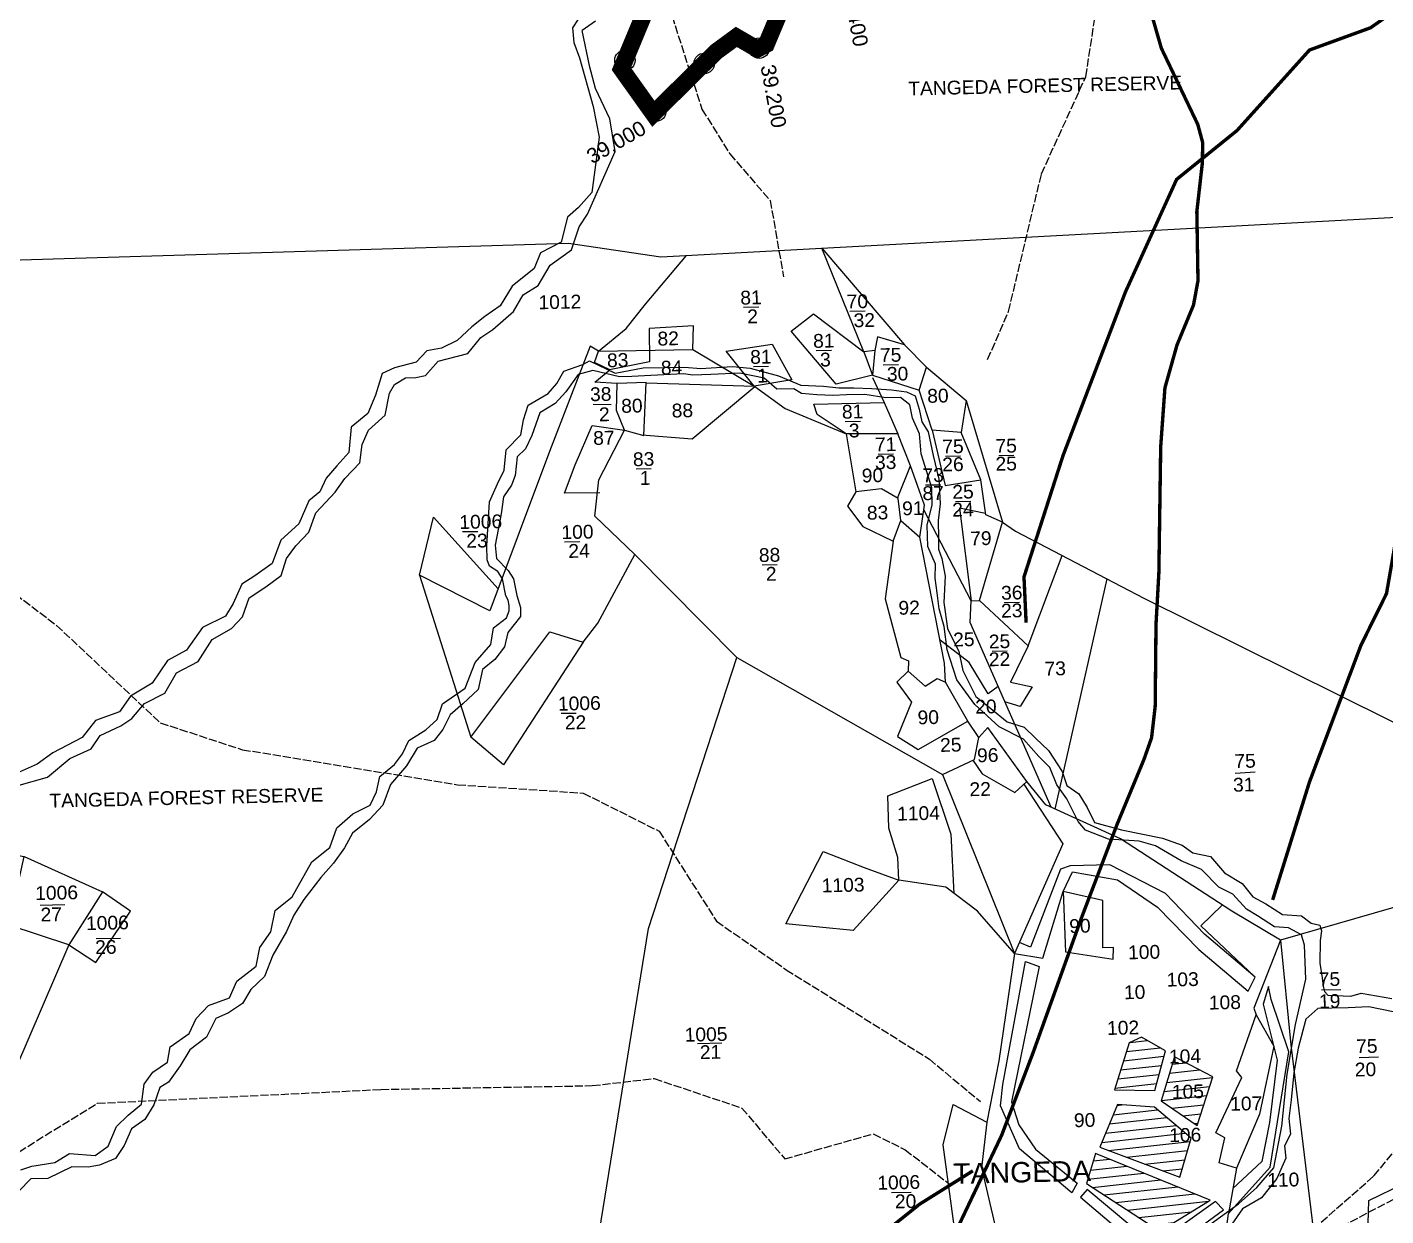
# Model space of a CAD drawing. Header units: millimetres. Extents: x 364796 to 377572, y 1836794 to 1850679.
# Drawn here: x 372195 to 374191, y 1843146 to 1844893 of the extents above; entities that cross this region are included whole.
import ezdxf
from ezdxf.enums import TextEntityAlignment as Align

# ---------------------------------------------------------------- set-up
doc = ezdxf.new("R2010")
doc.units = ezdxf.units.MM
doc.header["$PDMODE"] = 32
doc.header["$PDSIZE"] = 30
doc.linetypes.add('ACAD_ISO02W100', pattern=[15, 12, -3])
for name, color, linetype in [('CARTTRCK', 31, 'ACAD_ISO02W100'), ('CSMark', 72, 'Continuous'), ('FRL', 3, 'Continuous'), ('NALA', 4, 'Continuous'), ('ROADS', 50, 'Continuous'), ('SY.AREA', 7, 'Continuous'), ('TEXT', 7, 'Continuous'), ('VILLAGE AREA', 1, 'Continuous')]:
    doc.layers.add(name, color=color, linetype=linetype)
doc.styles.get("Standard").update_dxf_attribs({"font": 'arial.ttf', "height": 2.5})

msp = doc.modelspace()

# ---------------------------------------------------------------- hatches: boundary and pattern name
at = {"layer": 'VILLAGE AREA'}
h = msp.add_hatch(dxfattribs=at)
h.set_pattern_fill('ANSI31', color=256, scale=4.053375, angle=321.2909, style=0)
h.set_pattern_definition([(6.29095, (368861.63, 1841909.483), (-1.4102, 12.79197), [])])
h.paths.add_polyline_path([(373867.5, 1843388.5), (373832.2, 1843408.3), (373814.3, 1843400.2), (373792.5, 1843331.2), (373852, 1843330)])
h.paths.add_polyline_path([(373937, 1843350), (373880.7, 1843379.7), (373861.4, 1843314.7), (373914, 1843278.4)])
h.paths.add_polyline_path([(373905.4, 1843260.1), (373851.3, 1843305.4), (373796.9, 1843309.3), (373771.1, 1843246.7), (373888.5, 1843202.9)])
h.paths.add_polyline_path([(373764.9, 1843237.6), (373751.7, 1843193.3), (373859.3, 1843123.4), (373933.3, 1843169)])
h.paths.add_polyline_path([(373796.8, 1843084.5), (373733.9, 1843121.9), (373719.7, 1843062.1), (373787.9, 1843018.4)])
h.paths.add_polyline_path([(373708.4, 1843047.6), (373696.8, 1842987.9), (373762, 1842964.8), (373771.5, 1842999.9)])
h.paths.add_polyline_path([(373872, 1843312.2), (373929.6, 1843313.5), (373928.9, 1843344.5), (373871.3, 1843343.2)], flags=24)
h.paths.add_polyline_path([(373867.9, 1843364.1), (373925.5, 1843365.4), (373924.8, 1843396.4), (373867.2, 1843395.1)], flags=9)
h.paths.add_polyline_path([(373868.1, 1843248.4), (373925.7, 1843249.7), (373925, 1843280.8), (373867.4, 1843279.5)], flags=9)

# ---------------------------------------------------------------- linework, layer by layer
for p in [(373270.5, 1844862.4), (373073.2, 1844844.6), (373189.9, 1844840.1), (373118.8, 1844769.7)]:
    msp.add_point(p)
at = {"layer": 'CARTTRCK'}
for points in [[(371850.6, 1847405), (371808.2, 1847349), (371744.2, 1847238.4), (371751.3, 1847150), (371781.8, 1847007.5), (371866.8, 1846803.5), (371989.8, 1846642.6), (372118.8, 1846521.1), (372246.4, 1846384.2), (372368.7, 1846255.8), (372498.6, 1846121.1), (372602, 1846000.7), (372690.3, 1845864.7), (372820.3, 1845700.6), (372904.3, 1845554.9), (372975.5, 1845421.8), (373045.5, 1845189.9), (373133.3, 1844938.4), (373186.5, 1844772.6), (373227.2, 1844707), (373286.8, 1844638.5), (373306.3, 1844526.4)], [(373606.3, 1844404.8), (373637.1, 1844475.4), (373685.4, 1844677.6), (373750.5, 1844820.5), (373768.3, 1844935.1), (373841.7, 1845171.6), (373918.2, 1845333.5), (373931.9, 1845405.4), (373934.3, 1845529.9)], [(371704.5, 1844481.1), (371871, 1844323), (371981.8, 1844245.1), (372106.1, 1844114.4), (372237.9, 1844013.9), (372390.4, 1843870.6), (372511.3, 1843831.1), (372827.4, 1843779.6), (373011.7, 1843767.4), (373123.4, 1843711.4), (373207.9, 1843578.9), (373310.4, 1843507.7), (373520.6, 1843376.2), (373595.6, 1843313.9)], [(374028.9, 1843077.2), (374173.8, 1843204.5), (374376, 1843448.4), (374488.5, 1843556), (374566.5, 1843636.1), (374656.8, 1843620.1), (374785, 1843587.1), (374982.7, 1843537.6), (375159.5, 1843495.9), (375318.9, 1843549.3), (375563.6, 1843669.2), (375755.2, 1843708.1), (376003.3, 1843756.7)], [(374033.4, 1843081.2), (374393.1, 1843270.3), (374646, 1843414.3), (374889.9, 1843527.7), (374982.7, 1843537.6)], [(370876.5, 1843416.9), (370967.2, 1843377.2), (371072.4, 1843367.3), (371166.3, 1843376.2), (371227.4, 1843387.1), (371371, 1843305.9), (371627.8, 1843284.5), (371806.3, 1843225.8), (371933.8, 1843196), (372033.8, 1843170.5), (372170.1, 1843232.2), (372297.8, 1843311.3), (372714.6, 1843331.6), (373025.3, 1843337.2), (373116, 1843347.7), (373245.1, 1843304.3), (373308.2, 1843229.5), (373438.2, 1843266.4), (373485.1, 1843243), (373551.7, 1843191.4)]]:
    msp.add_lwpolyline(points, dxfattribs=at)
at = {"layer": 'FRL', "color": 84}
msp.add_lwpolyline([(373115, 1844945, 25, 25, 0), (373068, 1844832, 25, 25, 0), (373115, 1844766, 25, 25, 0), (373207, 1844857, 25, 25, 0), (373237, 1844879, 25, 25, 0), (373268, 1844861, 25, 25, 0), (373268, 1844861, 25, 25, 0), (373281, 1844868, 25, 25, 0), (373307, 1844930, 25, 25, 0)], format="xyseb", dxfattribs=at)
at = {"layer": 'NALA'}
for points in [[(373012.8, 1844917.7), (372996.4, 1844892.3), (372998.1, 1844870.9), (373006.3, 1844848.3), (373026.8, 1844776.7), (373035.5, 1844731.4), (373024.6, 1844650.2), (373004.9, 1844628.3), (372988.8, 1844614), (372979.5, 1844577.1), (372949.4, 1844561.3), (372939.8, 1844538.3), (372907.5, 1844512.3), (372890.1, 1844483.8), (372867.6, 1844467.9), (372848.5, 1844452.7), (372826.9, 1844432.8), (372803.7, 1844421.5), (372782.3, 1844417.7), (372766.6, 1844400.6), (372734.6, 1844392.5), (372716.7, 1844384.1), (372706.7, 1844352.4), (372695.2, 1844325.3), (372670.8, 1844305.4), (372667.7, 1844267.8), (372650, 1844248.6), (372634.3, 1844230.2), (372625.1, 1844210.1), (372608.7, 1844197), (372594, 1844163.1), (372567.7, 1844139.1), (372555.1, 1844104.7), (372529.3, 1844086.7), (372510.2, 1844074.2), (372497.4, 1844045.8), (372486.4, 1844027.4), (372452.6, 1844010.6), (372429, 1843977.5), (372401.2, 1843962.1), (372378.5, 1843928.8), (372346.7, 1843910), (372330.5, 1843886.8), (372295.2, 1843874), (372275.7, 1843848.8), (372232.6, 1843826.3), (372209.5, 1843809.8), (372174.3, 1843794.2)], [(372183.3, 1843778.9), (372224.7, 1843790.9), (372257.3, 1843818), (372288.8, 1843832.2), (372301.9, 1843852.1), (372332.7, 1843866.3), (372348.7, 1843876.8), (372367.1, 1843898.9), (372397.2, 1843914.4), (372414.2, 1843943.9), (372446.3, 1843960.8), (372466.5, 1843993.1), (372495.2, 1844009.2), (372511.4, 1844026.4), (372521, 1844054.3), (372545.6, 1844070.4), (372568.3, 1844087.1), (372575.8, 1844112.3), (372589.6, 1844130.9), (372608.8, 1844150.9), (372619, 1844179.5), (372647.4, 1844209.9), (372661.8, 1844229.9), (372683.6, 1844252.7), (372687.1, 1844279.8), (372696.3, 1844300.8), (372720.8, 1844323), (372727.5, 1844355), (372734.7, 1844368), (372750.7, 1844377.8), (372766.2, 1844378.1), (372780.4, 1844381.2), (372798.9, 1844402.5), (372842.6, 1844413.7), (372861.7, 1844437.1), (372879, 1844449), (372909.5, 1844475.3), (372923.9, 1844500), (372945.9, 1844513.3), (372963.5, 1844543.5), (372994.8, 1844565.8), (373005.9, 1844599.6), (373018.3, 1844618.2), (373058.7, 1844710.4), (373051.3, 1844758.3), (373030, 1844803.3), (373021.7, 1844834.7), (373010.3, 1844888.6)], [(373029.8, 1844902.2), (373010.3, 1844888.6)], [(373930.6, 1843131.7), (373975.1, 1843163.3), (374002.1, 1843187.3), (374027, 1843216.2), (374038.6, 1843277.7), (374046.3, 1843354.1), (374058.7, 1843426.9), (374073.9, 1843493.6), (374071.7, 1843543.9), (374067.7, 1843558.7), (374048.3, 1843569.2), (374028, 1843570.8), (374002.7, 1843586.8), (373986.9, 1843596.8), (373966.7, 1843618.7), (373946.2, 1843629.1), (373920.6, 1843655), (373890.8, 1843667.9), (373852.9, 1843689.8), (373828.8, 1843696.6), (373783.7, 1843699.5), (373750.1, 1843712.7), (373739.5, 1843725.5), (373722.6, 1843758.8), (373708.1, 1843779.3), (373697.7, 1843805), (373681.7, 1843821.2), (373658.8, 1843846.7), (373623.1, 1843864.5), (373587.4, 1843897.3), (373561.1, 1843933.6), (373546.6, 1843977.9), (373542.2, 1844012), (373534.9, 1844038.3), (373532.3, 1844061.6), (373529.1, 1844083.2), (373529.7, 1844104), (373518.2, 1844129.7), (373517.5, 1844161.3), (373524.6, 1844191.1), (373524.1, 1844216), (373508.4, 1844266.2), (373506.2, 1844295.2), (373495.8, 1844318.3), (373491.7, 1844338), (373478, 1844349.1), (373456.7, 1844348.6), (373425.9, 1844353.1), (373398.9, 1844353), (373378.7, 1844352), (373355.3, 1844353), (373332.9, 1844354.6), (373321.3, 1844361.6), (373296.4, 1844361.1), (373278.1, 1844377.5), (373242.1, 1844384.5), (373199.5, 1844382.5), (373173.1, 1844381.9), (373159.5, 1844383.6), (373111.3, 1844381), (373083.2, 1844379.8), (373065.1, 1844379.4), (373025.9, 1844388.4), (373004.7, 1844382.7), (372986.3, 1844357.3), (372970.6, 1844339.8), (372948.1, 1844326.3), (372936.4, 1844292.8), (372926.9, 1844273.4), (372914.7, 1844261.7), (372912.2, 1844234.2), (372906.8, 1844220), (372894.7, 1844202.6), (372891.2, 1844177.6), (372882.8, 1844131.9), (372884.3, 1844112.2), (372901.8, 1844094.4), (372909.3, 1844082.1), (372914.6, 1844057.9), (372919.6, 1844040.3), (372919.9, 1844026.8), (372901.2, 1844003.6), (372896.5, 1843982.2), (372881.9, 1843963.7), (372864, 1843948.8), (372857.4, 1843919.7), (372835, 1843898.4), (372816.2, 1843882.5), (372805.8, 1843860.9), (372793.1, 1843844.6), (372767.9, 1843833.1), (372752.4, 1843807.3), (372728.6, 1843779.8), (372717.7, 1843749.6), (372698, 1843728.4), (372673, 1843708.6), (372661, 1843686.6), (372644.9, 1843664.4), (372626.6, 1843643.2), (372601.4, 1843611), (372586.9, 1843587.8), (372576, 1843563.7), (372555.8, 1843529.1), (372543.5, 1843497.7), (372523.7, 1843478.5), (372511.2, 1843458), (372490.7, 1843444.1), (372472.2, 1843435.9), (372458.3, 1843408.6), (372433.8, 1843389.8), (372419.7, 1843366.2), (372402.6, 1843342.4), (372389.8, 1843334.4), (372380.8, 1843308.9), (372367.8, 1843287.3), (372347.9, 1843273.9), (372337.5, 1843249.3), (372324.4, 1843230.3), (372301.3, 1843220.4), (372284.7, 1843217.5), (372260.3, 1843218), (372225.4, 1843200.6), (372200.4, 1843200), (372182.8, 1843182.2)], [(372185.7, 1843213.4), (372201.7, 1843218.9), (372235.4, 1843224.4), (372256.9, 1843237.3), (372294.9, 1843234.5), (372313.8, 1843248.4), (372325.9, 1843277.1), (372343.2, 1843293.6), (372362.6, 1843310.1), (372366.6, 1843339.3), (372379.7, 1843357.2), (372401.2, 1843371.7), (372404.9, 1843394.1), (372433, 1843413.9), (372443.4, 1843436), (372461.3, 1843454.9), (372492.2, 1843466.5), (372503.1, 1843490.6), (372531.1, 1843513.1), (372536.7, 1843540.2), (372552.8, 1843563.4), (372559.4, 1843594.7), (372584.4, 1843615), (372613, 1843666.3), (372639.5, 1843687.1), (372649.8, 1843716.4), (372673.2, 1843736.7), (372698.9, 1843749.7), (372708.3, 1843769.1), (372713, 1843791.5), (372734.4, 1843809.1), (372746.5, 1843825), (372755.7, 1843844.8), (372780.8, 1843860.5), (372797.1, 1843875.4), (372805.4, 1843898.4), (372838.6, 1843921.4), (372853.3, 1843959.1), (372876.1, 1843985.6), (372880.2, 1844010.1), (372899.1, 1844025), (372903.1, 1844035), (372902.9, 1844043.3), (372901.7, 1844051.1), (372898.4, 1844057.2), (372893.2, 1844082.4), (372886.7, 1844093.1), (372874.1, 1844101.1), (372870.8, 1844110.4), (372870.3, 1844130.6), (372874, 1844195.6), (372885.9, 1844221.8), (372895.9, 1844241.8), (372898.9, 1844271.8), (372920.2, 1844294.1), (372924.4, 1844316), (372931.2, 1844337.4), (372960.4, 1844354.7), (372973, 1844369.5), (372983.5, 1844387.4), (373011.4, 1844397.3), (373021.1, 1844402.7), (373059, 1844384.6), (373099.9, 1844392.3), (373160.7, 1844393.6), (373184.6, 1844391.6), (373200.2, 1844392.4), (373231.3, 1844394.2), (373257.3, 1844392.2), (373298.9, 1844380.6), (373331.9, 1844366.8), (373365.2, 1844365.5), (373387.6, 1844362.9), (373409.4, 1844363.3), (373435.4, 1844361.9), (373465, 1844359.9), (373486.9, 1844357.3), (373500, 1844351.4), (373505.7, 1844331.8), (373509.7, 1844313.2), (373518.9, 1844298.3), (373526.2, 1844263.4), (373534.7, 1844228.9), (373536.6, 1844192.6), (373533.5, 1844168.1), (373534.1, 1844142.2), (373533.9, 1844126.1), (373538.9, 1844112.2), (373543.7, 1844086.4), (373542, 1844047.5), (373547.5, 1844009.2), (373563.9, 1843975.3), (373569.7, 1843947.4), (373588.7, 1843909.4), (373611, 1843891.9), (373634.8, 1843872.2), (373660, 1843864), (373676.4, 1843848.2), (373695.5, 1843830), (373716, 1843798.8), (373722.7, 1843778.7), (373740.1, 1843766.1), (373752.5, 1843746.2), (373763.4, 1843724.1), (373802.8, 1843713.2), (373863.3, 1843701.1), (373892.1, 1843690.8), (373908, 1843679.3), (373933.6, 1843674.1), (373954.4, 1843650.2), (373980.2, 1843634.2), (373996.2, 1843614.8), (374015.1, 1843604.3), (374039.4, 1843588.8), (374067.5, 1843586.8), (374081.7, 1843576.3), (374094.3, 1843572.9), (374097.1, 1843564.7), (374094.8, 1843550.6), (374094.3, 1843517.5), (374097.9, 1843495.8), (374099.2, 1843483.3), (374101.4, 1843475.6), (374106.2, 1843470), (374140, 1843468.7), (374155, 1843473.2), (374200.4, 1843465.4)], [(374202.4, 1843445.5), (374166.7, 1843452.9), (374135.9, 1843451.6), (374112, 1843451), (374091.5, 1843450.6), (374074.1, 1843435.1), (374062.7, 1843392.5), (374056, 1843356.2), (374052.1, 1843316.5), (374048.7, 1843289.1), (374051.2, 1843265.9), (374042.7, 1843248.9), (374044.5, 1843230.5), (374031.5, 1843200.8), (374008.9, 1843172.3), (373980.6, 1843156), (373965.3, 1843133.8)]]:
    msp.add_lwpolyline(points, dxfattribs=at)
at = {"layer": 'ROADS', "color": 40, "const_width": 5}
for points in [[(374552.9, 1845627.3), (374516.8, 1845496.1), (374471.7, 1845379.2), (374406.1, 1845261.8), (374370.4, 1845190), (374308.6, 1845134.1), (374311.4, 1845009.8), (374259.7, 1844955.8), (374169, 1844892.4), (374079.3, 1844859.7), (373972.8, 1844741.4), (373884, 1844669.5), (373808.9, 1844504.3), (373717.1, 1844263.6), (373659.7, 1844085.1), (373662.8, 1844017.9)], [(374025.1, 1843610.2), (374079.2, 1843783.6), (374154.9, 1843984.7), (374192.4, 1844060.5), (374212, 1844173.4), (374306.4, 1844301.7), (374407.8, 1844523.6), (374480.8, 1844763.8), (374577, 1845040.4), (374626.4, 1845206.6), (374673.3, 1845245.1), (374882, 1845292.4), (375123.1, 1845342.2), (375328.6, 1845433.1)], [(373560.9, 1843125.5), (373626.8, 1843264.1), (373673, 1843385.5), (373744.7, 1843585.3), (373796.7, 1843721.8), (373836, 1843816.8), (373847.2, 1843848.7), (373852.5, 1843894.8), (373853.7, 1844015.6), (373857.9, 1844091.4), (373860.6, 1844276.5), (373866.8, 1844363), (373884.6, 1844426.2), (373908.8, 1844484.7), (373915.4, 1844520.6), (373913.7, 1844622.1), (373921.8, 1844693.6), (373922.3, 1844723.5), (373915.1, 1844750.3), (373861.6, 1844862.2), (373798.4, 1845081.5)], [(373560.9, 1843125.5), (373626.8, 1843264.1), (373673, 1843385.5), (373744.7, 1843585.3), (373796.7, 1843721.8), (373836, 1843816.8), (373847.2, 1843848.7), (373852.5, 1843894.8), (373853.7, 1844015.6), (373857.9, 1844091.4), (373860.6, 1844276.5), (373866.8, 1844363), (373884.6, 1844426.2), (373908.8, 1844484.7), (373915.4, 1844520.6), (373913.7, 1844622.1), (373921.8, 1844693.6), (373922.3, 1844723.5), (373915.1, 1844750.3), (373861.6, 1844862.2), (373798.4, 1845081.5)], [(373584.6, 1843212), (373506.2, 1843162.9), (373444.7, 1843113.5), (373387, 1843087.4), (373296.8, 1843034), (373190.7, 1842954.5), (373144.1, 1842920.7), (373136.8, 1842880.7), (373126, 1842810.5), (373072, 1842780.2), (372977, 1842756.8), (372850.8, 1842734.4), (372759.4, 1842731.5), (372630.8, 1842746.8), (372517.1, 1842750.1), (372451.1, 1842745.5), (372359.7, 1842695.4), (372249.3, 1842612.8), (372151.3, 1842533.4)]]:
    msp.add_lwpolyline(points, dxfattribs=at)
at = {"layer": 'SY.AREA'}
for points in [[(371733.6, 1844537.5), (372990.2, 1844575.8), (373125.9, 1844555.7), (376143, 1844718.4)], [(373424.3, 1844415.8), (373362.4, 1844568.4), (373484.2, 1844426.3), (373444.2, 1844437.8), (373440.7, 1844417.9), (373424.3, 1844415.8)], [(373034.6, 1844417.1), (373074.9, 1844450.1), (373103.5, 1844486.2), (373163.9, 1844557.7)], [(373383.9, 1844368.4), (373317.4, 1844446.3), (373350.3, 1844472), (373424.3, 1844415.8), (373437, 1844381.5), (373383.9, 1844368.4)], [(373034.6, 1844417.1), (373173, 1844419.4), (373173.8, 1844454.1), (373108.9, 1844450.4), (373109.3, 1844401.4), (373050.6, 1844389.3)], [(373087.8, 1844117.9), (373028.9, 1844174.2), (373035.1, 1844227.7), (373072.5, 1844301), (373060.7, 1844329.5), (373061.7, 1844369.5), (373029.1, 1844371.5), (373051, 1844389.6), (373028.5, 1844400.3), (373034.6, 1844417.1), (373022.3, 1844424.3), (372962.6, 1844269.7), (372874.9, 1844035.3), (372771.5, 1844087.8), (372791.9, 1844172.7), (372887.1, 1844067.8)], [(373263.4, 1844365.3), (373222.1, 1844416.9), (373289.5, 1844427.5), (373318.5, 1844374.9), (373263.4, 1844365.3)], [(373440.7, 1844417.9), (373437, 1844381.5), (373505.6, 1844359.8), (373516.2, 1844393.5), (373484.2, 1844426.3)], [(373173, 1844419.4), (373264.1, 1844364.9), (373104.6, 1844369.8)], [(373516.2, 1844393.5), (373574.8, 1844344.6), (373567.3, 1844297.4), (373524.6, 1844301), (373505.6, 1844359.8)], [(373036.6, 1844208.6), (372984.5, 1844208.2), (373000.2, 1844250), (373025.3, 1844307.9), (373072.5, 1844301), (373101.1, 1844293), (373104.6, 1844370.8), (373061.7, 1844369.5)], [(373097.9, 1844293.9), (373172.2, 1844288.2), (373264.1, 1844364.9), (373308.6, 1844332.7), (373398.5, 1844295.5), (373355.6, 1844324), (373350.7, 1844338.9), (373454.1, 1844341.3), (373474.1, 1844295.5), (373398.5, 1844295.5), (373412.7, 1844210.4), (373400.3, 1844189), (373422.9, 1844159.3), (373467.3, 1844137.5), (373478.7, 1844167.9), (373474.9, 1844200.3), (373450.4, 1844214.8), (373412.7, 1844210.4)], [(373437.1, 1844378.4), (373454.1, 1844341.3)], [(373574.8, 1844344.6), (373628.2, 1844165.4), (373603.6, 1844176.5), (373596.1, 1844227.7)], [(373473.7, 1844201), (373492.7, 1844248.2), (373474.1, 1844295.5)], [(373524.6, 1844301), (373544.1, 1844219.7), (373596.1, 1844227.7), (373567.3, 1844297.4)], [(373478.7, 1844167.9), (373506.4, 1844143.7), (373513.6, 1844190.6), (373492.7, 1844248.2)], [(373582.1, 1844050.1), (373512.6, 1844183.9)], [(373603.3, 1844178.4), (373564.8, 1844186.4), (373582.1, 1844050.1), (373594.5, 1844050.4), (373628.2, 1844165.4), (373647.3, 1844152.5), (373835.8, 1844054.1), (374195.7, 1843875.1), (374549.9, 1843700.6), (374337.3, 1843637.9), (374036.8, 1843550.9), (373964.9, 1843593.5), (373801.3, 1843700.1), (373692, 1843749.8), (373664.1, 1843784.4)], [(373467.3, 1844137.5), (373455.6, 1844052.8), (373478.7, 1843966.8), (373490.2, 1843961.8), (373489.7, 1843946.7), (373514.4, 1843924.6), (373532.3, 1843935.6), (373544.5, 1843930.6), (373543.1, 1843958.4), (373506.4, 1844143.7)], [(373011.7, 1843989), (372894.9, 1843809), (372846.6, 1843849.7), (372963, 1844004.6), (373011.7, 1843989), (373033.4, 1844017.3), (373087.8, 1844117.9), (373237.7, 1843966.7)], [(373665.7, 1843983.7), (373715.9, 1844116.7)], [(372771.5, 1844087.8), (372846.6, 1843849.7)], [(373705.5, 1843743.7), (373782, 1844082.2)], [(373699.4, 1843746.5), (373580.7, 1844017.9), (373582.1, 1844050.1)], [(373594.5, 1844050.4), (373665.7, 1843983.7), (373639.8, 1843930.5), (373671.6, 1843923.7), (373654.2, 1843894.8), (373631.7, 1843901.3)], [(373621.7, 1843924), (373607.1, 1843913.3), (373579, 1843959.2), (373536.4, 1843992.3)], [(372166.5, 1842810), (372434.3, 1842834.9), (372997.4, 1842884.1), (373008.3, 1842945.5), (372997, 1843003.1), (373024.8, 1843053.8), (373108.1, 1843568.2), (373237.7, 1843966.7), (373539.9, 1843794.7), (373645.9, 1843531.7), (373622.5, 1843373.5), (373605, 1843283.3), (373597.2, 1843216.5), (373659.7, 1842950.5), (373427.3, 1842812.4), (373367.6, 1842789.7), (373125.4, 1842647.3), (372686.2, 1842758.4), (372647.5, 1842707.6), (372584.9, 1842732.1), (372548.6, 1842679.3), (372472.7, 1842720.2), (372214.9, 1842405.3), (372132.8, 1842369.6)], [(373489.7, 1843946.7), (373472.7, 1843930.5), (373494.5, 1843900.8), (373473.8, 1843850.5), (373504.4, 1843831.6), (373577.4, 1843873.2), (373544.5, 1843930.6)], [(373539.9, 1843794.7), (373587.1, 1843816.6), (373593.2, 1843849.2), (373577.4, 1843873.2)], [(373584.7, 1843815.5), (373598.1, 1843795.7), (373646.3, 1843768.2), (373664.1, 1843784.4), (373606.4, 1843863.8), (373593.2, 1843849.2)], [(373645.9, 1843531.7), (373591.4, 1843593.8), (373544.6, 1843628.9), (373475.7, 1843639.4), (373408.6, 1843565.5), (373309.9, 1843575.3), (373364.8, 1843681.4), (373425, 1843657.8), (373475.7, 1843639.4), (373474.5, 1843672.5), (373460.9, 1843715.6), (373459.8, 1843763.1), (373524.9, 1843788.7), (373552.4, 1843707.1), (373556.7, 1843619.8)], [(373659.7, 1843780.4), (373716.7, 1843692.8), (373645.9, 1843531.7)], [(371858.3, 1843696.4), (371766.9, 1843655.5), (371984.5, 1843630.3), (372017.3, 1843703.3), (372085.5, 1843692.7), (372190.6, 1843673.9), (372305.3, 1843622), (372255.9, 1843544.1), (372168.4, 1843573.3), (372190.6, 1843673.9)], [(373717.5, 1843622.8), (373731, 1843651.3), (373796.9, 1843640), (373856.1, 1843599.8), (373916.5, 1843537.6), (373989, 1843476.2), (373999.2, 1843496.6), (373924.8, 1843559.8), (373867.8, 1843619.5), (373785.7, 1843661.9), (373727.4, 1843660.6), (373713.4, 1843655.5), (373669.1, 1843540.7), (373652.9, 1843547.6)], [(372255.9, 1843544.1), (372295.5, 1843518.1), (372346.8, 1843593.6), (372305.3, 1843622)], [(373645.9, 1843531.7), (373687.6, 1843524.4), (373717.5, 1843622.8)], [(373951.1, 1843602.5), (373919.7, 1843572.3), (373998.2, 1843497.5)], [(374036.8, 1843550.9), (374051.9, 1843397.3), (374088.9, 1843090.2), (373955.9, 1843115.5), (373960, 1843149.3)], [(374036.8, 1843550.9), (373997.4, 1843451), (374000.9, 1843441.4)], [(372255.9, 1843544.1), (372177.7, 1843361.8), (372155.1, 1843375.8), (372028.2, 1843426.3), (372111.4, 1843530.9)], [(373681.8, 1843512.6), (373641.4, 1843313.4), (373652.2, 1843279.5), (373676.4, 1843243.9), (373737.9, 1843193.9), (373730.2, 1843179.7), (373653, 1843244.3), (373625.4, 1843307.3), (373628.8, 1843338.8), (373662.1, 1843519.5), (373681.8, 1843512.6)], [(373971.8, 1843216.1), (373946.7, 1843223.8), (373955, 1843260.6), (373941.5, 1843267.8), (373979.6, 1843349.4), (373971.9, 1843359.2), (374000.9, 1843441.4), (374026.9, 1843395.4), (374005.8, 1843295.1), (373971.8, 1843216.1), (373960, 1843149.3), (374021.7, 1843217.2), (374048.7, 1843386.7), (374022.9, 1843463.8), (374019.2, 1843482.8), (374011.4, 1843456.9), (374031.6, 1843374.9), (374020.3, 1843283.2), (374009.1, 1843225.8), (373966.5, 1843185.8)], [(373629.4, 1843079.5), (373558.7, 1843120.4), (373540.9, 1843250.3), (373555.8, 1843309.7), (373605, 1843283.3)], [(374534.4, 1842625.6), (374605.5, 1842810.4), (374683.8, 1843011), (374408.6, 1843042.8), (374264.4, 1843093.7), (374164.5, 1843100.7), (374166.4, 1843168.2), (374267.6, 1843217.2), (374444.2, 1843176.4), (374476.5, 1843091.1), (374408.6, 1843042.8), (374471.1, 1842957.6), (374517.7, 1842912.6), (374634.5, 1842884.8), (374753.4, 1842875.8), (374692.2, 1842816.2), (374835, 1842765.7), (374801.4, 1842693.7), (374791.3, 1842668.6), (374738.9, 1842626.1), (374642.6, 1842546.3)]]:
    msp.add_lwpolyline(points, dxfattribs=at)
for points in [[(373717.5, 1843622.8), (373720.9, 1843533.8), (373790.8, 1843523.3), (373791.1, 1843540.1), (373775.7, 1843539.7), (373775.5, 1843609.4)], [(373752.4, 1843184.6), (373742.5, 1843173.3), (373824.1, 1843104.4), (373842.2, 1843100.2), (373855.7, 1843098.2), (373875.5, 1843100), (373921.6, 1843131.6), (373953, 1843154.5), (373941.1, 1843166.7), (373872.4, 1843118), (373850.2, 1843118.4), (373828.7, 1843124.4), (373815.2, 1843132)]]:
    msp.add_lwpolyline(points, close=True, dxfattribs=at)
at = {"layer": 'TEXT'}
for p, q in [((373247.5, 1844481.6), (373269.9, 1844481.9)), ((373403.8, 1844475.9), (373426.1, 1844476.2)), ((373354.5, 1844418), (373376.8, 1844418.4)), ((373262, 1844394.4), (373284.3, 1844394.7)), ((373452.7, 1844397.1), (373475.1, 1844397.4)), ((373026.8, 1844339.1), (373053.2, 1844338.8)), ((373396.8, 1844313.8), (373419.2, 1844314.1)), ((373445.4, 1844265.7), (373467.7, 1844266)), ((373622.5, 1844263.6), (373644.8, 1844263.9)), ((373089.7, 1844243.9), (373112, 1844244.3)), ((373544.3, 1844262.7), (373566.6, 1844263)), ((373515.2, 1844220.4), (373537.6, 1844220.7)), ((373559, 1844196.1), (373581.4, 1844196.5)), ((372834.6, 1844151.7), (372857, 1844152)), ((372984.6, 1844136.7), (373006.9, 1844137.1)), ((373274.8, 1844103), (373297.2, 1844103.4)), ((373630.7, 1844047.7), (373653.1, 1844048)), ((373612.7, 1843976.1), (373635.1, 1843976.5)), ((372979.5, 1843884.6), (373001.8, 1843884.9)), ((373970.2, 1843796.4), (373999.3, 1843798.4)), ((372214.1, 1843602.7), (372250.1, 1843603.5)), ((372296, 1843553.3), (372332, 1843554.1)), ((374096.8, 1843478), (374125.5, 1843478.7)), ((373179.8, 1843399.2), (373215.8, 1843400)), ((374152.1, 1843378.7), (374180.8, 1843379.4)), ((373465.2, 1843180), (373493.9, 1843180.7))]:
    msp.add_line(p, q, dxfattribs=at)
at = {"layer": 'VILLAGE AREA'}
for points in [[(373814.3, 1843400.2), (373792.5, 1843331.2), (373852, 1843330), (373867.5, 1843388.5), (373832.2, 1843408.3)], [(373880.7, 1843379.7), (373861.4, 1843314.7), (373914, 1843278.4), (373937, 1843350)], [(373771.1, 1843246.7), (373888.5, 1843202.9), (373905.4, 1843260.1), (373851.3, 1843305.4), (373796.9, 1843309.3)], [(373751.7, 1843193.3), (373859.3, 1843123.4), (373933.3, 1843169), (373764.9, 1843237.6)]]:
    msp.add_lwpolyline(points, close=True, dxfattribs=at)

# ---------------------------------------------------------------- texts
at = {"layer": 'CSMark', "color": 1}
for s, rotation, p in [('39.400', 280.4883, (373420.4, 1844865.1)), ('39.200', 280.4883, (373300.3, 1844745.6)), ('39.000', 29.788, (373101.2, 1844747.7))]:
    msp.add_text(s, height=22, rotation=rotation, dxfattribs=at).set_placement(p, align=Align.MIDDLE_RIGHT)
at = {"layer": 'TEXT'}
for s, height, p in [('TANGEDA FOREST RESERVE', 20.267, (373489.8, 1844792.8)), ('81', 20.27, (373243, 1844485.4)), ('1012', 20.27, (372946.4, 1844478.5)), ('70', 20.27, (373399.3, 1844479.7)), ('2', 20.3, (373253.2, 1844457.8)), ('32', 20.27, (373409.5, 1844452.1)), ('82', 20.27, (373121.3, 1844425.2)), ('81', 20.27, (373350, 1844421.8)), ('83', 20.27, (373047.1, 1844393.3)), ('81', 20.27, (373257.5, 1844398.2)), ('3', 20.3, (373360.2, 1844394.3)), ('75', 20.27, (373448.2, 1844400.9)), ('84', 20.27, (373126.3, 1844382.4)), ('1', 20.3, (373267.7, 1844370.7)), ('30', 20.27, (373458.4, 1844373.3)), ('38', 20.27, (373022.2, 1844343.4)), ('80', 20.27, (373068, 1844326.3)), ('80', 20.27, (373517.7, 1844341)), ('2', 20.3, (373035.3, 1844313.8)), ('88', 20.27, (373142.2, 1844319.4)), ('81', 20.27, (373392.3, 1844317.6)), ('3', 20.3, (373402.5, 1844290)), ('87', 20.27, (373026.8, 1844279.1)), ('71', 20.27, (373440.9, 1844269.5)), ('75', 20.27, (373539.8, 1844266.5)), ('75', 20.27, (373618, 1844267.4)), ('83', 20.27, (373085.2, 1844247.8)), ('33', 20.27, (373440.9, 1844243.2)), ('90', 20.27, (373421.5, 1844223.9)), ('73', 20.27, (373510.7, 1844224.2)), ('26', 20.27, (373539.8, 1844240.2)), ('25', 20.27, (373618, 1844241.2)), ('1', 20.3, (373095.3, 1844220.2)), ('87', 20.27, (373510.7, 1844197.9)), ('25', 20.27, (373554.6, 1844199.9)), ('83', 20.27, (373429, 1844169.2)), ('91', 20.27, (373480.9, 1844175.6)), ('24', 20.27, (373554.5, 1844173.7)), ('1006', 20.27, (372830.1, 1844155.5)), ('23', 20.27, (372840.3, 1844127.9)), ('100', 20.27, (372980.1, 1844140.6)), ('79', 20.27, (373580.8, 1844131.4)), ('24', 20.27, (372990.3, 1844113)), ('88', 20.27, (373270.3, 1844106.9)), ('2', 20.3, (373280.5, 1844079.3)), ('36', 20.27, (373626.2, 1844051.5)), ('92', 20.27, (373475.4, 1844029.4)), ('23', 20.27, (373626.2, 1844025.2)), ('25', 20.27, (373555.8, 1843982.8)), ('25', 20.27, (373608.2, 1843979.9)), ('22', 20.27, (373608.2, 1843953.7)), ('73', 20.27, (373690, 1843940)), ('1006', 20.27, (372975, 1843888.4)), ('20', 20.27, (373588.2, 1843884)), ('90', 20.27, (373503.5, 1843868.3)), ('22', 20.27, (372985.1, 1843860.8)), ('25', 20.27, (373536.6, 1843827.8)), ('96', 20.27, (373590.9, 1843812.6)), ('75', 20.27, (373969, 1843804.1)), ('31', 20.27, (373967.1, 1843769.3)), ('TANGEDA FOREST RESERVE', 20.267, (372227.7, 1843745.9)), ('22', 20.27, (373579.8, 1843762.7)), ('1104', 20.27, (373473.4, 1843726.8)), ('1006', 20.27, (372206.8, 1843610)), ('1103', 20.27, (373362.6, 1843621.3)), ('27', 20.27, (372214.7, 1843578.5)), ('1006', 20.27, (372281.4, 1843565.8)), ('90', 20.27, (373726.4, 1843561.6)), ('26', 20.27, (372294.9, 1843530.5)), ('100', 20.27, (373812.8, 1843522.9)), ('10', 20.27, (373806.8, 1843464.2)), ('103', 20.27, (373869.5, 1843482.8)), ('75', 20.27, (374093.1, 1843483.3)), ('108', 20.27, (373931.5, 1843449)), ('19', 20.27, (374093.4, 1843451)), ('102', 20.27, (373781.9, 1843411.7)), ('1005', 20.27, (373161.2, 1843401.8)), ('75', 20.27, (374148, 1843384.9)), ('21', 20.27, (373183.5, 1843376.2)), ('104', 20.27, (373872.9, 1843369.7)), ('20', 20.27, (374146, 1843350.6)), ('105', 20.27, (373877.1, 1843317.8)), ('107', 20.27, (373962.9, 1843300.3)), ('90', 20.27, (373733.3, 1843276.1)), ('106', 20.27, (373873.2, 1843254.1)), ('1006', 20.27, (373444.3, 1843184.2)), ('110', 20.27, (374017.3, 1843188.2)), ('20', 20.27, (373470.2, 1843156.8))]:
    msp.add_text(s, height=height, rotation=1.2909, dxfattribs=at).set_placement(p)
at = {"layer": 'VILLAGE AREA'}
msp.add_text('TANGEDA', height=30, rotation=1.2909, dxfattribs=at).set_placement((373555.8, 1843192.7))

doc.saveas('drawing.dxf')
